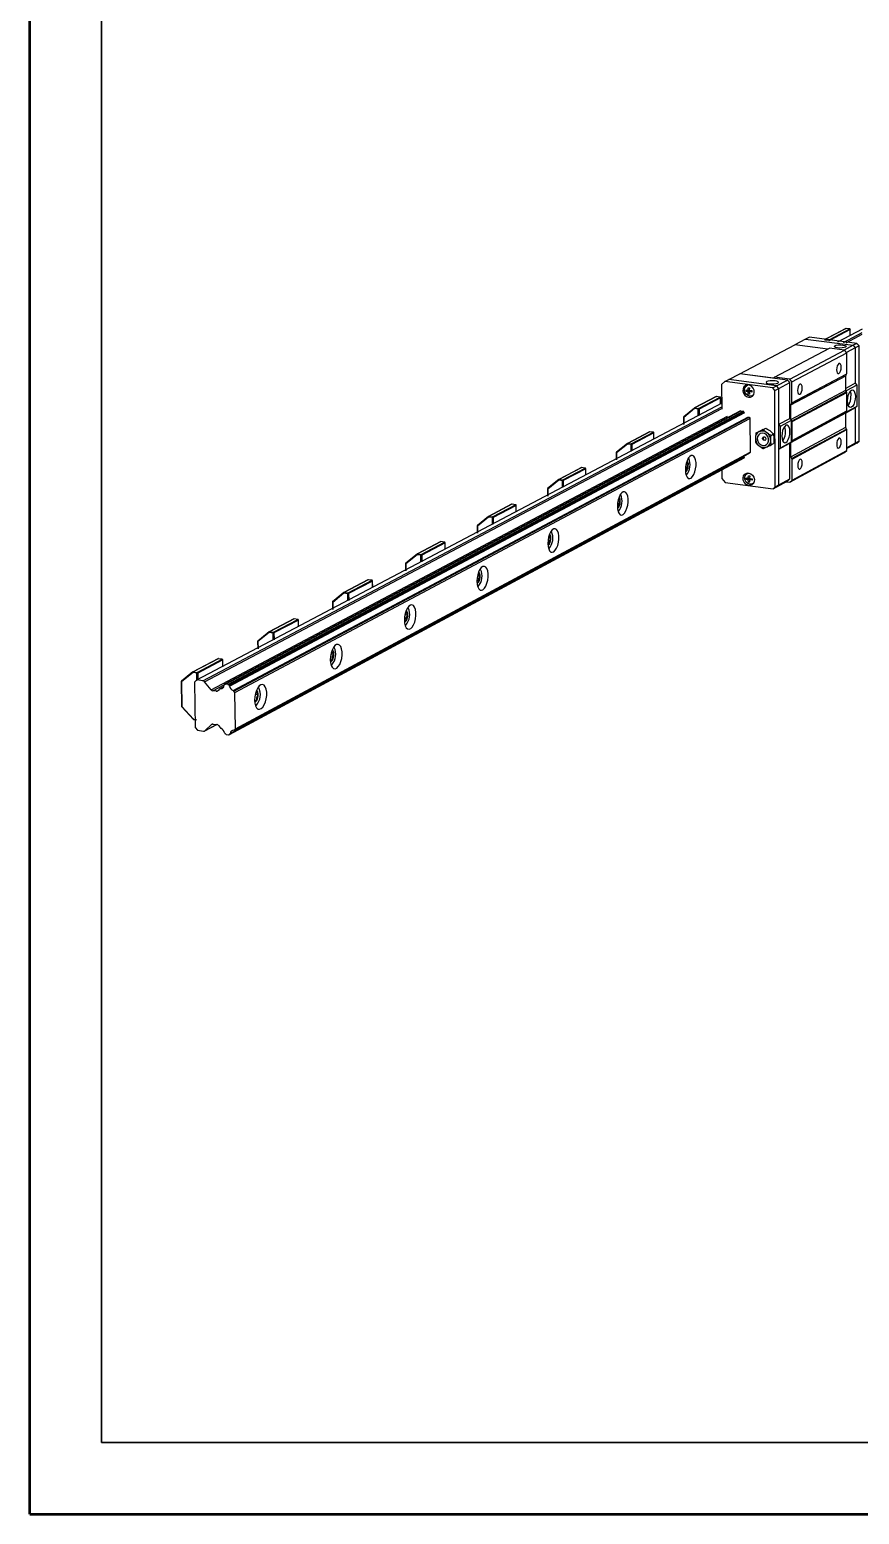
# Model space of a CAD drawing. Header units: millimetres. Extents: x 0 to 279, y 0 to 216.
# Drawn here: x 0 to 73.3, y 0 to 131.2 of the extents above; entities that cross this region are included whole.
import ezdxf

# ---------------------------------------------------------------- set-up
doc = ezdxf.new("R2010")
doc.units = ezdxf.units.MM
doc.layers.add('PAGE_BORDER', color=7, linetype='Continuous')

msp = doc.modelspace()

# ---------------------------------------------------------------- linework, layer by layer
at = {"color": 7, "linetype": 'Continuous', "lineweight": 50}
for q in [(0, 215.9), (279.4, 0)]:
    msp.add_line((0, 0), q, dxfattribs=at)
at = {"color": 7, "linetype": 'Continuous', "lineweight": 25}
for p, q in [((68.59, 103.85), (67.64, 103.35)), ((68.92, 104.03), (68.59, 103.85)), ((68.59, 103.85), (72.79, 103.31)), ((73.12, 103.48), (68.92, 104.03)), ((70.31, 103.83), (70.25, 103.77)), ((72.15, 104.79), (70.32, 103.83)), ((70.63, 103.73), (70.32, 103.77)), ((72.18, 104.8), (70.34, 103.84)), ((70.34, 103.84), (70.66, 103.8)), ((70.66, 103.8), (72.49, 104.76)), ((72.54, 104.7), (70.71, 103.74)), ((71.45, 103.62), (73.61, 104.76)), ((72.5, 104.76), (72.18, 104.8)), ((72.49, 104.76), (72.18, 104.8)), ((72.54, 104.16), (72.54, 104.71)), ((62.76, 100.8), (67.64, 103.35)), ((65.84, 100.5), (70.69, 103.06)), ((67.19, 100.32), (72.03, 102.88)), ((67.38, 100.09), (72.22, 102.65)), ((70.54, 102.97), (67.64, 103.35)), ((72.03, 102.88), (70.69, 103.06)), ((72.79, 103.31), (71.99, 102.88)), ((72.22, 102.65), (72.03, 102.88)), ((72.98, 103.08), (72.21, 102.67)), ((72.22, 100.8), (72.22, 102.65)), ((73.12, 103.48), (72.79, 103.31)), ((72.79, 103.31), (72.98, 103.08)), ((73.31, 103.25), (72.98, 103.08)), ((72.98, 103.08), (72.98, 99.95)), ((73.31, 103.25), (73.12, 103.48)), ((73.31, 94.84), (73.31, 103.25)), ((61.45, 100.11), (61.16, 99.83)), ((61.16, 99.83), (61.17, 97.67)), ((61.45, 100.11), (61.79, 100.29)), ((65.69, 99.55), (61.45, 100.11)), ((61.79, 100.29), (62.76, 100.8)), ((66.03, 99.73), (61.79, 100.29)), ((65.74, 100.41), (62.76, 100.8)), ((67, 100.24), (62.76, 100.8)), ((63.43, 99.8), (63.34, 99.73)), ((65.69, 99.55), (66.03, 99.73)), ((65.84, 100.5), (65.74, 100.41)), ((67.19, 100.32), (65.84, 100.5)), ((66.03, 99.73), (67, 100.24)), ((66.22, 99.5), (66.03, 99.73)), ((66.22, 99.5), (67.19, 100.01)), ((67.19, 100.01), (67, 100.24)), ((67.38, 100.09), (67.19, 100.32)), ((67.19, 96.85), (67.19, 100.01)), ((67.29, 98.04), (72.13, 100.62)), ((67.35, 98.18), (72.18, 100.76)), ((67.38, 98.22), (72.22, 100.8)), ((67.38, 98.22), (67.38, 100.09)), ((72.13, 99.35), (72.13, 100.62)), ((72.98, 99.95), (72.13, 99.5)), ((73.11, 99.79), (72.17, 99.28)), ((72.18, 100.76), (72.22, 100.8)), ((72.98, 99.95), (73.11, 99.79)), ((73.11, 99.79), (73.11, 97.9)), ((60.69, 98.77), (58.78, 97.77)), ((60.71, 98.77), (58.81, 97.77)), ((59.13, 97.73), (61.03, 98.73)), ((61.08, 98.67), (59.17, 97.67)), ((61.03, 98.73), (60.71, 98.77)), ((61.04, 98.73), (60.72, 98.77)), ((61.09, 98.12), (61.09, 98.68)), ((63.32, 99.37), (63.5, 99.32)), ((63.32, 99.25), (63.32, 99.37)), ((63.32, 99.25), (63.44, 99.31)), ((63.64, 99.29), (63.44, 99.31)), ((63.5, 99.32), (63.64, 99.4)), ((63.5, 99.21), (63.64, 99.29)), ((63.52, 99), (63.5, 99.21)), ((63.52, 99), (63.62, 99.05)), ((63.63, 99.55), (63.6, 99.31)), ((63.6, 99.19), (63.75, 99.27)), ((63.84, 99.18), (63.6, 99.19)), ((63.64, 99.21), (63.64, 99.29)), ((63.84, 99.26), (63.75, 99.27)), ((63.83, 98.82), (63.93, 98.83)), ((63.84, 99.3), (63.84, 99.18)), ((63.84, 98.83), (63.95, 98.87)), ((65.88, 99.32), (65.69, 99.55)), ((65.88, 99.32), (66.22, 99.5)), ((65.9, 90.8), (65.88, 99.32)), ((66.22, 96.34), (66.22, 99.5)), ((66.23, 90.98), (66.22, 99.5)), ((67.29, 96.76), (72.13, 99.35)), ((67.35, 96.61), (72.18, 99.2)), ((67.39, 96.56), (72.22, 99.15)), ((72.13, 99.33), (72.17, 99.28)), ((72.17, 99.28), (72.17, 99.22)), ((72.22, 99.15), (72.18, 99.2)), ((72.22, 97.51), (72.22, 99.15)), ((14.77, 73.74), (61.2, 98.22)), ((62.84, 97.52), (17.25, 73.36)), ((17.63, 73.25), (63.19, 97.42)), ((58.77, 97.76), (57.81, 96.98)), ((58.78, 97.71), (57.82, 96.93)), ((59.1, 97.66), (58.78, 97.71)), ((58.81, 97.77), (59.13, 97.73)), ((62.86, 97.53), (63.12, 97.5)), ((62.86, 97.53), (62.86, 97.53)), ((63.12, 97.5), (63.13, 97.49)), ((67.29, 96.76), (67.29, 98.04)), ((67.29, 94.72), (72.13, 97.33)), ((67.35, 98.18), (67.38, 98.22)), ((67.35, 94.86), (72.19, 97.47)), ((67.39, 94.9), (72.22, 97.51)), ((72.98, 97.78), (72.13, 97.32)), ((72.17, 97.39), (72.13, 97.36)), ((72.13, 96.06), (72.13, 97.33)), ((73.11, 97.9), (72.17, 97.39)), ((72.17, 97.45), (72.17, 97.39)), ((72.19, 97.47), (72.22, 97.51)), ((73.11, 97.9), (72.98, 97.78)), ((72.98, 97.78), (72.98, 94.66)), ((17.99, 72.79), (63.53, 97)), ((18.06, 72.73), (63.6, 96.95)), ((18.14, 72.63), (63.67, 96.85)), ((57.79, 96.94), (57.79, 96.32)), ((61.82, 96.96), (61.86, 96.96)), ((63.58, 96.96), (63.59, 96.96)), ((63.59, 96.96), (63.67, 96.86)), ((63.67, 96.86), (63.68, 93.83)), ((64.41, 95.65), (64.78, 95.83)), ((64.85, 95.86), (64.49, 95.67)), ((64.85, 95.86), (65.08, 95.98)), ((66.22, 96.34), (67.19, 96.85)), ((66.36, 96.17), (66.22, 96.34)), ((66.36, 96.17), (67.33, 96.69)), ((66.36, 94.26), (66.36, 96.17)), ((67.33, 96.69), (67.19, 96.85)), ((67.29, 93.45), (72.13, 96.06)), ((67.33, 94.78), (67.33, 96.69)), ((67.39, 96.56), (67.35, 96.61)), ((67.35, 93.29), (72.19, 95.91)), ((67.39, 94.9), (67.39, 96.56)), ((67.39, 93.24), (72.22, 95.86)), ((72.22, 95.86), (72.19, 95.91)), ((72.22, 94.02), (72.22, 95.86)), ((52.83, 94.63), (51.86, 93.85)), ((52.84, 94.58), (51.87, 93.8)), ((54.78, 95.66), (52.84, 94.64)), ((53.16, 94.53), (52.84, 94.58)), ((54.81, 95.67), (52.86, 94.64)), ((52.86, 94.64), (53.18, 94.6)), ((53.18, 94.6), (55.13, 95.62)), ((55.18, 95.57), (53.23, 94.54)), ((55.13, 95.62), (54.81, 95.67)), ((55.14, 95.63), (54.82, 95.67)), ((55.18, 95), (55.18, 95.57)), ((64.18, 95.53), (64.15, 95.09)), ((64.18, 95.53), (64.41, 95.65)), ((65.53, 94.51), (65.5, 94.91)), ((65.53, 95.35), (65.76, 95.47)), ((65.53, 94.51), (65.76, 94.63)), ((65.76, 95.47), (65.79, 95.07)), ((66.23, 94.14), (67.2, 94.66)), ((66.36, 94.26), (67.33, 94.78)), ((67.2, 94.66), (67.33, 94.78)), ((67.2, 91.51), (67.2, 94.66)), ((67.29, 93.45), (67.29, 94.72)), ((67.35, 94.86), (67.39, 94.9)), ((72.98, 94.66), (72.23, 94.25)), ((72.79, 94.48), (72.24, 94.18)), ((72.98, 94.66), (72.79, 94.48)), ((73.12, 94.66), (72.79, 94.48)), ((73.31, 94.84), (72.98, 94.66)), ((73.12, 94.66), (73.31, 94.84)), ((17.64, 68.9), (63.16, 93.36)), ((17.69, 68.94), (63.2, 93.4)), ((18.07, 69.31), (63.57, 93.75)), ((18.1, 69.34), (63.64, 93.8)), ((18.18, 69.41), (63.68, 93.85)), ((51.84, 93.81), (51.84, 93.18)), ((58.26, 93.32), (58.25, 93.33)), ((63.6, 93.76), (63.59, 93.76)), ((63.68, 93.83), (63.6, 93.76)), ((64.86, 94.18), (65.16, 94.33)), ((66.23, 94.14), (66.36, 94.26)), ((66.23, 90.98), (66.23, 94.14)), ((67.2, 91.2), (72.03, 93.84)), ((67.39, 93.24), (67.35, 93.29)), ((67.39, 91.38), (72.22, 94.02)), ((67.39, 91.38), (67.39, 93.24)), ((72.03, 93.84), (72.22, 94.02)), ((48.75, 92.49), (46.77, 91.45)), ((48.78, 92.5), (46.79, 91.45)), ((47.12, 91.41), (49.1, 92.45)), ((49.15, 92.39), (47.17, 91.35)), ((49.1, 92.45), (48.78, 92.5)), ((49.11, 92.45), (48.79, 92.5)), ((49.16, 91.83), (49.16, 92.4)), ((58, 92.27), (58.11, 92.25)), ((58.05, 92.76), (58.22, 92.73)), ((58.05, 91.85), (58.06, 91.86)), ((61.18, 92.23), (61.18, 91.54)), ((63.45, 92.02), (63.36, 91.95)), ((45.76, 90.61), (45.77, 89.98)), ((46.76, 91.44), (45.78, 90.65)), ((46.77, 91.39), (45.79, 90.6)), ((47.09, 91.34), (46.77, 91.39)), ((46.79, 91.45), (47.12, 91.41)), ((61.18, 91.54), (61.47, 91.19)), ((61.47, 91.19), (65.71, 90.62)), ((63.34, 91.59), (63.51, 91.54)), ((63.34, 91.47), (63.34, 91.59)), ((63.34, 91.47), (63.46, 91.54)), ((63.66, 91.51), (63.46, 91.54)), ((63.51, 91.54), (63.66, 91.62)), ((63.51, 91.43), (63.66, 91.51)), ((63.54, 91.22), (63.51, 91.43)), ((63.54, 91.22), (63.64, 91.28)), ((63.65, 91.77), (63.62, 91.53)), ((63.62, 91.41), (63.77, 91.49)), ((63.85, 91.4), (63.62, 91.41)), ((63.66, 91.43), (63.66, 91.51)), ((63.86, 91.48), (63.77, 91.49)), ((63.85, 91.52), (63.85, 91.4)), ((63.86, 91.05), (63.97, 91.09)), ((65.71, 90.62), (65.9, 90.8)), ((65.71, 90.62), (66.05, 90.8)), ((65.9, 90.8), (66.23, 90.98)), ((66.05, 90.8), (67.01, 91.33)), ((66.05, 90.8), (66.23, 90.98)), ((66.23, 90.98), (67.2, 91.51)), ((66.87, 91.25), (67.2, 91.2)), ((67.01, 91.33), (67.2, 91.51)), ((67.2, 91.2), (67.39, 91.38)), ((42.6, 89.26), (40.57, 88.19)), ((42.63, 89.26), (40.6, 88.19)), ((40.92, 88.15), (42.95, 89.22)), ((42.96, 89.22), (42.63, 89.26)), ((42.95, 89.22), (42.63, 89.26)), ((52.04, 89.55), (52.21, 89.53)), ((52.25, 90.12), (52.24, 90.13)), ((40.56, 88.18), (39.58, 87.39)), ((40.57, 88.13), (39.59, 87.33)), ((40.9, 88.08), (40.57, 88.13)), ((40.6, 88.19), (40.92, 88.15)), ((43, 89.16), (40.97, 88.09)), ((43.01, 88.58), (43.01, 89.16)), ((51.99, 89.06), (52.1, 89.04)), ((52.04, 88.63), (52.05, 88.64)), ((39.56, 87.35), (39.56, 86.71)), ((46.12, 86.85), (46.11, 86.86)), ((36.32, 85.95), (34.24, 84.86)), ((36.34, 85.96), (34.27, 84.87)), ((34.6, 84.82), (36.67, 85.91)), ((36.72, 85.85), (34.65, 84.76)), ((36.67, 85.91), (36.34, 85.96)), ((36.68, 85.91), (36.35, 85.96)), ((36.73, 85.27), (36.73, 85.86)), ((45.85, 85.78), (45.96, 85.76)), ((45.9, 86.28), (46.08, 86.25)), ((45.9, 85.35), (45.92, 85.36)), ((33.23, 84.01), (33.23, 83.37)), ((34.24, 84.86), (33.25, 84.06)), ((34.25, 84.8), (33.26, 84)), ((34.57, 84.75), (34.25, 84.8)), ((34.27, 84.87), (34.6, 84.82)), ((39.63, 82.93), (39.82, 82.91)), ((39.86, 83.51), (39.85, 83.52)), ((27.78, 81.46), (26.78, 80.65)), ((27.78, 81.4), (26.79, 80.59)), ((29.9, 82.58), (27.78, 81.46)), ((28.11, 81.35), (27.78, 81.4)), ((29.92, 82.58), (27.81, 81.47)), ((27.81, 81.47), (28.14, 81.42)), ((28.14, 81.42), (30.26, 82.54)), ((30.31, 82.47), (28.19, 81.36)), ((30.26, 82.54), (29.92, 82.58)), ((30.26, 82.54), (29.93, 82.58)), ((30.32, 81.89), (30.31, 82.48)), ((39.58, 82.43), (39.7, 82.41)), ((39.64, 81.99), (39.65, 82)), ((26.76, 80.61), (26.76, 79.95)), ((33.46, 80.1), (33.45, 80.12)), ((23.34, 79.13), (21.18, 77.99)), ((23.37, 79.14), (21.21, 78)), ((21.54, 77.95), (23.7, 79.09)), ((23.75, 79.03), (21.59, 77.89)), ((23.7, 79.09), (23.37, 79.14)), ((23.71, 79.09), (23.38, 79.14)), ((23.77, 78.44), (23.76, 79.03)), ((33.18, 79.01), (33.3, 78.99)), ((33.23, 79.52), (33.42, 79.49)), ((21.17, 77.99), (20.17, 77.17)), ((21.18, 77.93), (20.18, 77.12)), ((21.52, 77.88), (21.18, 77.93)), ((21.21, 78), (21.54, 77.95)), ((33.24, 78.56), (33.25, 78.58)), ((20.15, 77.13), (20.16, 76.47)), ((26.93, 76.61), (26.92, 76.63)), ((16.64, 75.61), (14.44, 74.45)), ((16.67, 75.61), (14.46, 74.45)), ((14.8, 74.4), (17.01, 75.56)), ((17.06, 75.5), (14.85, 74.34)), ((17.01, 75.56), (16.67, 75.61)), ((17.02, 75.57), (16.68, 75.61)), ((17.07, 74.91), (17.07, 75.51)), ((26.64, 75.51), (26.76, 75.5)), ((26.7, 76.03), (26.89, 76)), ((26.7, 75.06), (26.72, 75.08)), ((13.4, 73.58), (13.43, 71.41)), ((14.43, 74.44), (13.42, 73.62)), ((14.44, 74.38), (13.43, 73.56)), ((13.43, 73.56), (13.46, 71.39)), ((14.77, 74.33), (14.44, 74.38)), ((14.46, 74.45), (14.8, 74.4)), ((14.77, 73.74), (14.57, 73.54)), ((14.57, 73.54), (14.62, 69.54)), ((15.31, 73.66), (14.77, 73.74)), ((16.03, 72.86), (15.45, 73.57)), ((16.5, 72.73), (16.18, 72.78)), ((16.79, 72.92), (16.64, 72.78)), ((17.16, 73.13), (16.82, 72.95)), ((16.86, 72.96), (17.15, 73.11)), ((17.24, 73.35), (17.2, 73.32)), ((17.52, 73.34), (17.31, 73.37)), ((17.63, 73.25), (17.6, 73.3)), ((18.14, 72.63), (18.06, 72.73)), ((18.18, 69.41), (18.14, 72.63)), ((20.02, 72.47), (20.21, 72.44)), ((20.25, 73.05), (20.24, 73.08)), ((13.44, 71.37), (14.48, 70.25)), ((13.46, 71.39), (14.49, 70.28)), ((19.96, 71.94), (20.09, 71.92)), ((20.02, 71.49), (20.04, 71.5)), ((14.52, 70.24), (14.75, 70.2)), ((14.62, 69.54), (14.83, 69.29)), ((15.48, 69.23), (16.61, 69.84)), ((15.51, 69.26), (16.08, 69.8)), ((16.22, 69.84), (16.54, 69.79)), ((16.68, 69.71), (16.84, 69.52)), ((14.83, 69.29), (15.37, 69.21)), ((17.26, 69), (17.3, 68.96)), ((17.37, 68.92), (17.58, 68.89)), ((17.66, 68.91), (17.69, 68.94)), ((18.1, 69.34), (18.18, 69.41))]:
    msp.add_line(p, q, dxfattribs=at)
at = {"color": 8, "linetype": 'Continuous', "lineweight": 25}
for p, q in [((70.32, 103.77), (70.31, 103.77)), ((70.63, 103.72), (70.63, 103.73)), ((70.71, 103.74), (70.71, 103.71)), ((71.95, 103.56), (73.6, 104.43)), ((72.18, 103.53), (73.6, 104.28)), ((72.54, 104.15), (72.54, 104.7)), ((61.08, 98.11), (61.08, 98.67)), ((15.31, 73.66), (61.17, 97.87)), ((15.45, 73.57), (61.17, 97.71)), ((17.31, 73.37), (62.89, 97.53)), ((17.52, 73.34), (63.09, 97.5)), ((17.6, 73.3), (63.16, 97.46)), ((17.66, 73.19), (63.22, 97.36)), ((59.1, 97.07), (59.1, 97.66)), ((59.17, 97.67), (59.18, 97.11)), ((16.03, 72.86), (61.68, 97.04)), ((16.18, 72.78), (61.82, 96.96)), ((57.82, 96.93), (57.82, 96.34)), ((53.16, 93.93), (53.16, 94.53)), ((53.23, 94.54), (53.23, 93.97)), ((55.18, 95), (55.18, 95.57)), ((17.66, 68.91), (63.17, 93.37)), ((17.72, 69), (63.23, 93.45)), ((51.87, 93.8), (51.87, 93.2)), ((49.15, 91.82), (49.15, 92.39)), ((45.79, 90.6), (45.8, 89.99)), ((47.1, 90.74), (47.09, 91.34)), ((47.17, 91.35), (47.17, 90.78)), ((40.9, 87.47), (40.9, 88.08)), ((40.97, 88.09), (40.98, 87.51)), ((43, 88.58), (43, 89.16)), ((39.59, 87.33), (39.59, 86.72)), ((36.72, 85.27), (36.72, 85.85)), ((33.26, 84), (33.26, 83.38)), ((34.58, 84.14), (34.57, 84.75)), ((34.65, 84.76), (34.66, 84.18)), ((28.12, 80.73), (28.11, 81.35)), ((28.19, 81.36), (28.2, 80.77)), ((30.31, 81.89), (30.31, 82.47)), ((26.79, 80.59), (26.79, 79.97)), ((23.76, 78.43), (23.75, 79.03)), ((21.52, 77.25), (21.52, 77.88)), ((21.59, 77.89), (21.6, 77.29)), ((20.18, 77.12), (20.19, 76.49)), ((17.07, 74.9), (17.06, 75.5)), ((14.78, 73.65), (14.77, 74.33)), ((14.85, 74.34), (14.86, 73.72)), ((16.5, 72.73), (16.77, 72.87)), ((14.49, 70.28), (14.75, 70.24)), ((15.51, 69.26), (16.6, 69.84)), ((16.08, 69.8), (16.16, 69.84))]:
    msp.add_line(p, q, dxfattribs=at)
at = {"color": 8, "linetype": 'Continuous', "lineweight": 25, "flags": 128}
for points in [[(70.31, 103.83), (70.31, 103.82), (70.31, 103.82), (70.31, 103.81), (70.31, 103.81), (70.31, 103.8), (70.31, 103.79), (70.32, 103.78), (70.32, 103.77)], [(72.18, 104.8), (72.18, 104.8), (72.18, 104.8)], [(72.5, 104.76), (72.49, 104.76), (72.49, 104.76)], [(60.72, 98.77), (60.72, 98.77), (60.71, 98.77)], [(61.04, 98.73), (61.04, 98.73), (61.03, 98.73)], [(58.77, 97.76), (58.77, 97.76), (58.77, 97.75), (58.77, 97.75), (58.77, 97.74), (58.77, 97.73), (58.77, 97.72), (58.78, 97.71), (58.78, 97.71)], [(57.79, 96.94), (57.79, 96.94), (57.79, 96.94), (57.8, 96.93), (57.8, 96.93), (57.81, 96.93), (57.82, 96.93)], [(57.81, 96.98), (57.81, 96.98), (57.81, 96.98), (57.8, 96.97), (57.8, 96.96), (57.81, 96.96), (57.81, 96.95), (57.81, 96.94), (57.82, 96.93)], [(52.83, 94.63), (52.83, 94.63), (52.82, 94.63), (52.82, 94.62), (52.82, 94.61), (52.82, 94.6), (52.83, 94.6), (52.83, 94.59), (52.84, 94.58)], [(54.82, 95.67), (54.81, 95.67), (54.81, 95.67)], [(55.14, 95.63), (55.13, 95.63), (55.13, 95.62)], [(51.84, 93.81), (51.84, 93.81), (51.84, 93.8), (51.84, 93.8), (51.85, 93.8), (51.86, 93.8), (51.87, 93.8)], [(51.86, 93.85), (51.86, 93.85), (51.85, 93.84), (51.85, 93.84), (51.85, 93.83), (51.85, 93.82), (51.86, 93.81), (51.86, 93.8), (51.87, 93.8)], [(48.79, 92.5), (48.78, 92.5), (48.78, 92.5)], [(49.11, 92.45), (49.11, 92.45), (49.1, 92.45)], [(45.76, 90.61), (45.76, 90.61), (45.76, 90.61), (45.77, 90.6), (45.77, 90.6), (45.78, 90.6), (45.79, 90.6)], [(45.78, 90.65), (45.78, 90.65), (45.78, 90.65), (45.78, 90.64), (45.78, 90.63), (45.78, 90.62), (45.78, 90.62), (45.79, 90.61), (45.79, 90.6)], [(46.76, 91.44), (46.76, 91.44), (46.75, 91.44), (46.75, 91.43), (46.75, 91.42), (46.75, 91.41), (46.76, 91.4), (46.76, 91.39), (46.77, 91.39)], [(42.63, 89.26), (42.63, 89.26), (42.63, 89.26)], [(42.96, 89.22), (42.96, 89.22), (42.95, 89.22)], [(40.56, 88.18), (40.56, 88.18), (40.56, 88.18), (40.56, 88.17), (40.56, 88.16), (40.56, 88.15), (40.56, 88.15), (40.57, 88.14), (40.57, 88.13)], [(39.56, 87.35), (39.56, 87.34), (39.56, 87.34), (39.57, 87.34), (39.57, 87.34), (39.58, 87.33), (39.59, 87.33)], [(39.58, 87.39), (39.58, 87.39), (39.57, 87.38), (39.57, 87.38), (39.57, 87.37), (39.57, 87.36), (39.58, 87.35), (39.58, 87.34), (39.59, 87.33)], [(36.35, 85.96), (36.35, 85.96), (36.34, 85.96)], [(36.68, 85.91), (36.67, 85.91), (36.67, 85.91)], [(33.23, 84.01), (33.23, 84.01), (33.23, 84.01), (33.23, 84), (33.24, 84), (33.25, 84), (33.26, 84)], [(33.25, 84.06), (33.24, 84.05), (33.24, 84.05), (33.24, 84.04), (33.24, 84.03), (33.24, 84.03), (33.24, 84.02), (33.25, 84.01), (33.26, 84)], [(34.24, 84.86), (34.23, 84.86), (34.23, 84.85), (34.23, 84.84), (34.23, 84.84), (34.23, 84.83), (34.23, 84.82), (34.24, 84.81), (34.25, 84.8)], [(27.78, 81.46), (27.77, 81.46), (27.77, 81.45), (27.77, 81.45), (27.77, 81.44), (27.77, 81.43), (27.77, 81.42), (27.78, 81.41), (27.78, 81.4)], [(29.93, 82.58), (29.93, 82.58), (29.92, 82.58)], [(30.26, 82.54), (30.26, 82.54), (30.26, 82.54)], [(26.76, 80.61), (26.76, 80.61), (26.76, 80.6), (26.76, 80.6), (26.77, 80.6), (26.78, 80.6), (26.79, 80.59)], [(26.78, 80.65), (26.78, 80.65), (26.77, 80.64), (26.77, 80.64), (26.77, 80.63), (26.77, 80.62), (26.78, 80.61), (26.78, 80.6), (26.79, 80.59)], [(23.38, 79.14), (23.38, 79.14), (23.37, 79.14)], [(23.71, 79.09), (23.71, 79.09), (23.7, 79.09)], [(21.17, 77.99), (21.17, 77.99), (21.17, 77.98), (21.17, 77.97), (21.17, 77.97), (21.17, 77.96), (21.17, 77.95), (21.18, 77.94), (21.18, 77.93)], [(20.15, 77.13), (20.15, 77.13), (20.15, 77.12), (20.16, 77.12), (20.16, 77.12), (20.17, 77.12), (20.18, 77.12)], [(20.17, 77.17), (20.17, 77.17), (20.16, 77.17), (20.16, 77.16), (20.16, 77.15), (20.16, 77.14), (20.17, 77.13), (20.17, 77.12), (20.18, 77.12)], [(16.68, 75.61), (16.68, 75.61), (16.67, 75.61)], [(17.02, 75.57), (17.01, 75.57), (17.01, 75.56)], [(13.4, 73.58), (13.4, 73.57), (13.4, 73.57), (13.4, 73.57), (13.41, 73.56), (13.42, 73.56), (13.43, 73.56)], [(13.42, 73.62), (13.42, 73.62), (13.41, 73.61), (13.41, 73.61), (13.41, 73.6), (13.41, 73.59), (13.42, 73.58), (13.42, 73.57), (13.43, 73.56)], [(14.43, 74.44), (14.43, 74.44), (14.42, 74.43), (14.42, 74.43), (14.42, 74.42), (14.42, 74.41), (14.43, 74.4), (14.43, 74.39), (14.44, 74.38)], [(13.43, 71.41), (13.43, 71.41), (13.43, 71.4), (13.43, 71.4), (13.44, 71.4), (13.45, 71.4), (13.46, 71.39)], [(13.44, 71.37), (13.44, 71.37), (13.44, 71.37), (13.44, 71.38), (13.45, 71.38), (13.45, 71.39), (13.46, 71.39)], [(14.48, 70.25), (14.48, 70.25), (14.48, 70.26), (14.48, 70.26), (14.48, 70.26), (14.49, 70.27), (14.49, 70.28)], [(14.52, 70.24), (14.51, 70.24), (14.51, 70.24), (14.5, 70.24), (14.5, 70.25), (14.5, 70.26), (14.5, 70.27), (14.49, 70.28)]]:
    msp.add_lwpolyline(points, dxfattribs=at)
at = {"color": 7, "linetype": 'Continuous', "lineweight": 25, "flags": 128}
for points in [[(71.88, 103.33), (72.05, 103.3), (72.15, 103.25), (72.18, 103.2), (72.12, 103.14), (72, 103.1), (71.81, 103.07), (71.61, 103.06), (71.41, 103.08), (71.24, 103.11), (71.14, 103.16), (71.11, 103.21), (71.17, 103.27), (71.29, 103.31), (71.47, 103.34), (71.68, 103.34), (71.88, 103.33)], [(71.33, 101.15), (71.35, 100.99), (71.39, 100.87), (71.46, 100.81), (71.53, 100.82), (71.61, 100.89), (71.67, 101.02), (71.72, 101.19), (71.73, 101.36), (71.72, 101.52), (71.67, 101.64), (71.61, 101.69), (71.53, 101.69), (71.46, 101.61), (71.39, 101.49), (71.35, 101.32), (71.33, 101.15)], [(63.55, 98.71), (63.73, 98.73), (63.89, 98.81), (64, 98.96), (64.05, 99.14), (64.03, 99.34), (63.95, 99.53), (63.81, 99.69), (63.64, 99.78), (63.45, 99.81), (63.28, 99.76), (63.14, 99.64), (63.06, 99.47), (63.04, 99.27), (63.09, 99.07), (63.21, 98.9), (63.37, 98.77), (63.55, 98.71)], [(63.96, 98.9), (63.83, 98.83), (63.65, 98.81), (63.47, 98.87), (63.32, 99), (63.22, 99.18), (63.19, 99.37), (63.22, 99.56), (63.32, 99.71), (63.47, 99.8), (63.5, 99.81)], [(63.38, 99.78), (63.35, 99.75), (63.31, 99.7)], [(65.4, 99.91), (65.6, 99.89), (65.81, 99.9), (66, 99.93), (66.12, 99.97), (66.18, 100.03), (66.16, 100.08), (66.05, 100.13), (65.89, 100.16), (65.68, 100.18), (65.47, 100.17), (65.29, 100.14), (65.16, 100.1), (65.11, 100.04), (65.13, 99.99), (65.23, 99.94), (65.4, 99.91)], [(67.88, 99.31), (67.9, 99.15), (67.94, 99.04), (68.01, 98.98), (68.08, 98.98), (68.16, 99.06), (68.23, 99.19), (68.27, 99.35), (68.28, 99.53), (68.27, 99.69), (68.23, 99.8), (68.16, 99.86), (68.08, 99.86), (68, 99.78), (67.94, 99.65), (67.89, 99.49), (67.88, 99.31)], [(72.99, 98.78), (72.97, 98.54), (72.92, 98.3), (72.84, 98.09), (72.75, 97.94), (72.64, 97.84), (72.53, 97.82), (72.44, 97.87), (72.36, 98), (72.31, 98.18), (72.29, 98.4), (72.31, 98.65), (72.36, 98.88), (72.44, 99.09), (72.53, 99.25), (72.64, 99.34), (72.75, 99.36), (72.84, 99.31), (72.92, 99.18), (72.97, 99), (72.99, 98.78)], [(72.54, 99.23), (72.59, 99.05), (72.6, 98.83)], [(66.49, 95.29), (66.51, 95.06), (66.56, 94.88), (66.64, 94.75), (66.74, 94.7), (66.85, 94.72), (66.96, 94.82), (67.05, 94.98), (67.13, 95.19), (67.18, 95.42), (67.2, 95.67), (67.18, 95.89), (67.13, 96.08), (67.05, 96.2), (66.95, 96.26), (66.84, 96.24), (66.74, 96.14), (66.64, 95.98), (66.56, 95.77), (66.51, 95.53), (66.49, 95.29)], [(67.29, 96.74), (67.29, 96.74), (67.29, 96.76)], [(67.35, 96.61), (67.33, 96.62), (67.33, 96.63)], [(65.26, 94.67), (65.32, 94.85), (65.32, 95.05), (65.25, 95.24), (65.12, 95.41), (64.95, 95.51), (64.76, 95.55), (64.58, 95.51), (64.44, 95.41), (64.35, 95.24), (64.32, 95.05), (64.36, 94.85), (64.46, 94.67), (64.61, 94.53), (64.79, 94.46), (64.98, 94.46), (65.14, 94.53), (65.26, 94.67)], [(65.05, 94.96), (65.02, 94.92), (64.97, 94.9), (64.91, 94.91), (64.86, 94.93), (64.82, 94.98), (64.79, 95.04), (64.79, 95.1), (64.81, 95.15), (64.84, 95.19), (64.89, 95.21), (64.95, 95.21), (65, 95.18), (65.04, 95.14), (65.07, 95.08), (65.07, 95.02), (65.05, 94.96)], [(67.29, 94.72), (67.29, 94.75), (67.29, 94.75)], [(67.33, 94.84), (67.34, 94.85), (67.35, 94.86)], [(71.34, 94.56), (71.35, 94.4), (71.39, 94.29), (71.46, 94.23), (71.54, 94.24), (71.61, 94.31), (71.68, 94.44), (71.72, 94.6), (71.74, 94.78), (71.72, 94.93), (71.68, 95.05), (71.61, 95.11), (71.54, 95.1), (71.46, 95.02), (71.39, 94.9), (71.35, 94.73), (71.34, 94.56)], [(57.97, 92.3), (57.98, 92.04), (58.04, 91.82), (58.12, 91.65), (58.22, 91.55), (58.35, 91.53), (58.47, 91.58), (58.6, 91.7), (58.71, 91.89), (58.8, 92.12), (58.87, 92.39), (58.9, 92.67), (58.9, 92.94), (58.87, 93.18), (58.8, 93.37), (58.71, 93.51), (58.59, 93.57), (58.47, 93.56), (58.34, 93.47), (58.22, 93.32), (58.11, 93.11), (58.03, 92.85), (57.98, 92.58), (57.97, 92.3)], [(67.89, 92.69), (67.9, 92.53), (67.95, 92.41), (68.01, 92.35), (68.09, 92.36), (68.17, 92.44), (68.23, 92.57), (68.28, 92.73), (68.29, 92.91), (68.28, 93.06), (68.23, 93.18), (68.17, 93.24), (68.09, 93.23), (68.01, 93.16), (67.95, 93.03), (67.9, 92.86), (67.89, 92.69)], [(63.56, 92.02), (63.75, 91.96), (63.9, 91.83), (64.02, 91.66), (64.07, 91.46), (64.05, 91.26), (63.97, 91.1), (63.83, 90.98), (63.66, 90.93), (63.47, 90.96), (63.3, 91.05), (63.16, 91.2), (63.08, 91.39), (63.06, 91.6), (63.11, 91.78), (63.22, 91.93), (63.38, 92.01), (63.56, 92.02)], [(63.98, 91.12), (63.85, 91.05), (63.67, 91.03), (63.49, 91.1), (63.34, 91.22), (63.24, 91.4), (63.2, 91.6), (63.24, 91.78), (63.34, 91.93), (63.49, 92.02), (63.52, 92.02)], [(63.32, 91.89), (63.32, 91.89), (63.41, 92.02)], [(63.93, 91.05), (63.86, 91.04), (63.85, 91.04)], [(51.95, 89.08), (51.97, 88.82), (52.02, 88.6), (52.1, 88.43), (52.21, 88.33), (52.34, 88.31), (52.47, 88.36), (52.59, 88.48), (52.71, 88.67), (52.8, 88.91), (52.87, 89.18), (52.91, 89.46), (52.9, 89.73), (52.87, 89.97), (52.8, 90.17), (52.7, 90.31), (52.58, 90.37), (52.46, 90.36), (52.33, 90.27), (52.2, 90.11), (52.1, 89.9), (52.02, 89.64), (51.96, 89.36), (51.95, 89.08)], [(45.8, 85.8), (45.82, 85.53), (45.88, 85.31), (45.96, 85.14), (46.07, 85.04), (46.2, 85.02), (46.33, 85.07), (46.46, 85.19), (46.58, 85.39), (46.68, 85.63), (46.75, 85.9), (46.78, 86.18), (46.78, 86.46), (46.74, 86.7), (46.67, 86.9), (46.57, 87.04), (46.45, 87.1), (46.32, 87.09), (46.19, 87), (46.06, 86.84), (45.95, 86.62), (45.87, 86.36), (45.82, 86.08), (45.8, 85.8)], [(39.53, 82.45), (39.55, 82.18), (39.61, 81.95), (39.69, 81.78), (39.81, 81.68), (39.94, 81.66), (40.07, 81.71), (40.21, 81.84), (40.33, 82.03), (40.42, 82.28), (40.49, 82.55), (40.53, 82.84), (40.53, 83.12), (40.49, 83.37), (40.41, 83.57), (40.31, 83.7), (40.19, 83.77), (40.06, 83.75), (39.92, 83.66), (39.79, 83.5), (39.68, 83.28), (39.6, 83.02), (39.55, 82.73), (39.53, 82.45)], [(33.12, 79.02), (33.14, 78.75), (33.2, 78.52), (33.29, 78.35), (33.41, 78.25), (33.54, 78.23), (33.68, 78.28), (33.81, 78.41), (33.94, 78.61), (34.04, 78.85), (34.11, 79.13), (34.14, 79.42), (34.14, 79.7), (34.1, 79.96), (34.02, 80.16), (33.92, 80.3), (33.79, 80.36), (33.66, 80.34), (33.52, 80.25), (33.39, 80.09), (33.28, 79.86), (33.19, 79.6), (33.14, 79.31), (33.12, 79.02)], [(26.57, 75.52), (26.6, 75.25), (26.66, 75.02), (26.75, 74.85), (26.87, 74.75), (27, 74.72), (27.14, 74.78), (27.28, 74.91), (27.41, 75.11), (27.51, 75.36), (27.58, 75.64), (27.62, 75.94), (27.61, 76.22), (27.57, 76.47), (27.49, 76.68), (27.39, 76.81), (27.26, 76.88), (27.12, 76.86), (26.98, 76.77), (26.85, 76.6), (26.73, 76.37), (26.64, 76.1), (26.59, 75.81), (26.57, 75.52)], [(19.88, 71.94), (19.91, 71.67), (19.97, 71.44), (20.06, 71.27), (20.18, 71.16), (20.32, 71.14), (20.47, 71.2), (20.61, 71.33), (20.74, 71.54), (20.84, 71.79), (20.91, 72.07), (20.95, 72.37), (20.95, 72.66), (20.9, 72.91), (20.82, 73.12), (20.72, 73.26), (20.58, 73.32), (20.44, 73.3), (20.3, 73.2), (20.16, 73.04), (20.04, 72.81), (19.95, 72.53), (19.9, 72.24), (19.88, 71.94)]]:
    msp.add_lwpolyline(points, dxfattribs=at)
at = {"color": 7, "linetype": 'Continuous', "lineweight": 25}
for centre, radius, start, end in [((70.34, 103.79), 0.0528, 119.1962, 128.2556), ((70.4, 103.78), 0.0779, 133.9374, 185.2922), ((70.71, 103.74), 0.078, 133.9577, 185.2872), ((70.66, 103.88), 0.145, 260.8311, 289.2689), ((70.65, 103.74), 0.0575, 359.5229, 79.8064), ((72.18, 104.75), 0.0527, 82.3921, 119.195), ((72.48, 104.7), 0.0573, 359.4997, 79.8485), ((72.49, 104.71), 0.0526, 359.8535, 82.4168), ((72.32, 100.63), 0.188, 133.9917, 181.2979), ((60.71, 98.72), 0.0538, 82.3587, 119.1925), ((61.02, 98.67), 0.0586, 359.645, 79.5846), ((61.03, 98.68), 0.0536, 359.8908, 82.3919), ((72.37, 99.35), 0.242, 180.4892, 220.3081), ((71.14, 98.78), 1.46, 327.5383, 1.6694), ((58.81, 97.72), 0.0539, 119.1931, 128.2636), ((58.86, 97.71), 0.0791, 133.4701, 185.3308), ((59.18, 97.67), 0.0792, 133.4905, 185.3258), ((59.13, 97.81), 0.147, 260.7665, 289.5201), ((59.12, 97.67), 0.0589, 359.6692, 79.5406), ((67.48, 98.05), 0.189, 134.0546, 181.3882), ((72.32, 97.34), 0.187, 133.9294, 181.3053), ((57.84, 96.94), 0.0538, 128.2481, 179.8614), ((65.38, 95.67), 1.44, 326.5789, 18.0871), ((72.37, 96.07), 0.242, 180.5001, 220.3076), ((52.86, 94.59), 0.0545, 119.1915, 128.2674), ((52.92, 94.59), 0.0797, 133.2324, 185.349), ((53.24, 94.54), 0.0798, 133.2529, 185.344), ((53.18, 94.68), 0.148, 260.7341, 289.6481), ((53.17, 94.54), 0.0596, 359.7448, 79.4034), ((54.81, 95.61), 0.0544, 82.3427, 119.1913), ((55.12, 95.57), 0.0594, 359.7201, 79.4483), ((55.13, 95.57), 0.0542, 359.9092, 82.3804), ((64.78, 95.12), 0.632, 117.904, 182.3271), ((65.01, 95.1), 0.859, 180.6213, 232.7024), ((64.75, 95.08), 0.649, 50.7517, 114.0694), ((64.99, 95.09), 0.16, 132.3872, 285.2858), ((64.64, 94.9), 0.859, 0.6036, 52.7165), ((64.87, 94.88), 0.632, 297.8611, 2.3095), ((51.89, 93.81), 0.0543, 128.2492, 179.8744), ((56.98, 92.75), 1.4, 320.4765, 24.0734), ((64.9, 94.92), 0.649, 230.7387, 294.0273), ((67.54, 93.45), 0.244, 180.5739, 220.2836), ((48.78, 92.44), 0.0549, 82.327, 119.1901), ((49.09, 92.39), 0.0601, 359.7969, 79.3091), ((49.1, 92.4), 0.0547, 359.9274, 82.3696), ((57.81, 92.41), 0.334, 306.1474, 332.8968), ((57.21, 92.72), 1.01, 332.6389, 0.8546), ((57.72, 92.78), 0.506, 354.9857, 34.7939), ((45.82, 90.61), 0.0549, 128.2499, 179.887), ((46.79, 91.4), 0.0551, 119.1898, 128.2711), ((46.85, 91.39), 0.0804, 132.992, 185.3663), ((47.17, 91.35), 0.0804, 133.0125, 185.3613), ((47.12, 91.49), 0.149, 260.7015, 289.7778), ((47.11, 91.35), 0.0604, 359.8222, 79.2632), ((42.63, 89.21), 0.0555, 82.3118, 119.1888), ((42.94, 89.16), 0.0609, 359.8755, 79.1667), ((42.95, 89.16), 0.0553, 359.9454, 82.3596), ((50.97, 89.54), 1.4, 320.2095, 24.2811), ((51.2, 89.51), 1.01, 332.4642, 0.9152), ((51.71, 89.57), 0.503, 354.9712, 35.5288), ((40.6, 88.14), 0.0557, 119.1881, 128.2746), ((40.65, 88.13), 0.081, 132.7487, 185.3828), ((40.98, 88.09), 0.081, 132.7694, 185.3778), ((40.92, 88.23), 0.15, 260.6689, 289.9092), ((40.91, 88.09), 0.0611, 359.9014, 79.1198), ((51.8, 89.2), 0.339, 305.616, 332.7579), ((39.61, 87.35), 0.0555, 128.2503, 179.8989), ((44.84, 86.26), 1.41, 319.9378, 24.492), ((36.34, 85.9), 0.0562, 82.297, 119.1877), ((36.66, 85.85), 0.0617, 359.9559, 79.0212), ((36.67, 85.86), 0.0559, 359.9632, 82.3503), ((45.66, 85.92), 0.344, 305.0859, 332.6155), ((45.06, 86.23), 1.02, 332.2864, 0.9766), ((45.58, 86.29), 0.5, 354.9576, 36.2802), ((33.28, 84.01), 0.0561, 128.2504, 179.9103), ((34.33, 84.81), 0.0817, 132.5027, 185.3984), ((34.27, 84.81), 0.0563, 119.1864, 128.2779), ((34.66, 84.76), 0.0817, 132.5233, 185.3935), ((34.6, 84.9), 0.151, 260.6363, 290.0423), ((34.59, 84.76), 0.0619, 359.9824, 78.9732), ((38.58, 82.92), 1.41, 319.6612, 24.7062), ((38.8, 82.89), 1.02, 332.1055, 1.039), ((39.32, 82.95), 0.497, 354.9453, 37.0487), ((27.87, 81.41), 0.0824, 132.2537, 185.413), ((27.81, 81.42), 0.057, 119.1846, 128.2811), ((28.2, 81.36), 0.0824, 132.2744, 185.4081), ((28.14, 81.5), 0.152, 260.6035, 290.1772), ((28.13, 81.36), 0.0627, 0.0654, 78.8232), ((29.93, 82.53), 0.0568, 82.2828, 119.1865), ((30.26, 82.48), 0.0565, 359.9808, 82.3418), ((30.24, 82.47), 0.0625, 0.0382, 78.8724), ((39.39, 82.57), 0.349, 304.5575, 332.4693), ((26.81, 80.61), 0.0567, 128.25, 179.9211), ((32.18, 79.5), 1.41, 319.3795, 24.9237), ((23.37, 79.08), 0.0574, 82.269, 119.1853), ((23.69, 79.03), 0.0633, 0.1225, 78.7201), ((23.7, 79.03), 0.0571, 359.998, 82.3342), ((32.99, 79.16), 0.354, 304.0309, 332.3194), ((32.4, 79.47), 1.02, 331.9214, 1.1022), ((32.93, 79.54), 0.495, 354.9344, 37.8345), ((21.21, 77.94), 0.0576, 119.1828, 128.284), ((21.26, 77.94), 0.0831, 132.0018, 185.4266), ((21.6, 77.89), 0.0831, 132.0226, 185.4218), ((21.54, 78.03), 0.153, 260.5707, 290.3139), ((21.53, 77.89), 0.0635, 0.1503, 78.6699), ((20.21, 77.13), 0.0573, 128.2492, 179.9313), ((25.64, 76.01), 1.42, 319.0928, 25.1447), ((26.4, 76.05), 0.492, 354.925, 38.6382), ((16.67, 75.56), 0.0581, 82.2558, 119.1842), ((16.99, 75.5), 0.0641, 0.2088, 78.5643), ((17.01, 75.51), 0.0577, 0.0151, 82.3275), ((26.45, 75.66), 0.36, 303.5064, 332.1656), ((25.86, 75.98), 1.03, 331.734, 1.1663), ((13.45, 73.58), 0.058, 128.2479, 179.9408), ((14.46, 74.4), 0.0583, 119.1809, 128.2868), ((14.52, 74.39), 0.0838, 131.7469, 185.4393), ((14.86, 74.34), 0.0838, 131.7677, 185.4345), ((14.8, 74.48), 0.154, 260.5379, 290.4525), ((14.79, 74.34), 0.0644, 0.2373, 78.5129), ((15.27, 73.43), 0.235, 38.2563, 80.3757), ((16.22, 73.01), 0.235, 218.2603, 260.363), ((16.52, 72.9), 0.169, 260.8361, 313.5467), ((16.86, 72.87), 0.0834, 91.2699, 147.2513), ((16.83, 73.3), 0.35, 274.677, 353.0741), ((17.27, 73.25), 0.0956, 134.7236, 171.3904), ((17.29, 73.29), 0.0846, 80.8556, 133.5477), ((17.5, 73.22), 0.117, 38.2711, 80.3848), ((17.53, 73.16), 0.137, 10.892, 40.9959), ((18.18, 73.28), 0.527, 190.2228, 248.5311), ((17.95, 72.67), 0.126, 29.0685, 70.9482), ((18.97, 72.44), 1.42, 318.8008, 25.3693), ((19.76, 72.49), 0.449, 353.6022, 46.2504), ((19.18, 72.42), 1.03, 331.5433, 1.2313), ((13.49, 71.41), 0.0577, 179.9765, 223.2686), ((19.76, 72.1), 0.366, 302.9843, 332.008), ((14.52, 70.29), 0.058, 223.2832, 262.2516), ((16.19, 69.67), 0.169, 80.7532, 133.4804), ((16.5, 69.56), 0.235, 38.2576, 80.299), ((15.4, 69.38), 0.168, 260.7342, 313.4799), ((16.95, 69.58), 0.126, 208.9855, 251.1475), ((16.71, 68.97), 0.527, 10.0215, 68.7146), ((17.37, 69.09), 0.137, 190.6888, 219.3808), ((17.39, 69.04), 0.118, 218.2613, 260.2861), ((17.6, 68.97), 0.0844, 260.7341, 313.4265), ((17.62, 69.01), 0.0943, 312.4401, 351.1996), ((18.06, 68.95), 0.348, 94.8386, 172.7348), ((18.03, 69.38), 0.0833, 271.4924, 327.0564)]:
    msp.add_arc(centre, radius, start, end, dxfattribs=at)
at = {"color": 8, "linetype": 'Continuous', "lineweight": 25}
for centre, radius, start, end in [((70.34, 103.8), 0.0408, 82.0151, 119.4299), ((72.17, 104.76), 0.041, 82.1726, 119.304), ((72.53, 104.71), 0.00769, 285.6129, 349.0943), ((60.71, 98.73), 0.0414, 81.9835, 119.2943), ((61.08, 98.68), 0.00833, 286.1355, 347.7096), ((58.8, 97.73), 0.0412, 81.8172, 119.4273), ((52.86, 94.6), 0.0414, 81.7145, 119.4259), ((54.8, 95.63), 0.0416, 81.8853, 119.2892), ((55.17, 95.57), 0.00868, 286.3948, 347.02), ((48.77, 92.46), 0.0418, 81.7846, 119.2839), ((49.15, 92.4), 0.00904, 286.6527, 346.3324), ((46.79, 91.41), 0.0416, 81.609, 119.4244), ((42.62, 89.22), 0.042, 81.6812, 119.2784), ((40.59, 88.15), 0.0418, 81.5008, 119.4228), ((43, 89.17), 0.00943, 286.909, 345.647), ((36.34, 85.91), 0.0422, 81.5751, 119.2726), ((36.72, 85.86), 0.00983, 287.1636, 344.9639), ((34.27, 84.83), 0.042, 81.3896, 119.4211), ((27.8, 81.43), 0.0422, 81.2754, 119.4192), ((29.92, 82.54), 0.0424, 81.4662, 119.2665), ((30.3, 82.48), 0.0103, 287.4163, 344.2833), ((23.36, 79.09), 0.0426, 81.3542, 119.2602), ((23.75, 79.04), 0.0107, 287.6671, 343.6053), ((21.2, 77.96), 0.0424, 81.158, 119.4173), ((16.67, 75.57), 0.0428, 81.2392, 119.2536), ((17.06, 75.51), 0.0112, 287.9158, 342.93), ((14.46, 74.41), 0.0425, 81.0373, 119.4152)]:
    msp.add_arc(centre, radius, start, end, dxfattribs=at)
at = {"color": 7, "linetype": 'Continuous', "lineweight": 25}
for points, knots in [([(63.5, 99.21), (63.46, 99.22), (63.39, 99.23), (63.34, 99.24), (63.32, 99.25)], [0, 0, 0, 0, 0.595367, 1, 1, 1, 1]), ([(63.5, 99.32), (63.5, 99.37), (63.5, 99.45), (63.52, 99.53), (63.52, 99.56)], [0, 0, 0, 0, 0.595367, 1, 1, 1, 1]), ([(63.6, 99.31), (63.65, 99.31), (63.72, 99.3), (63.8, 99.3), (63.84, 99.3)], [0, 0, 0, 0, 0.595367, 1, 1, 1, 1]), ([(63.6, 99.19), (63.61, 99.15), (63.61, 99.08), (63.63, 99.01), (63.63, 98.99)], [0, 0, 0, 0, 0.595367, 1, 1, 1, 1]), ([(64.78, 95.83), (64.79, 95.83), (64.9, 95.89), (64.99, 95.94), (65.08, 95.98)], [0, 0, 0, 0, 0.070174, 1, 1, 1, 1]), ([(65.16, 95.58), (65.14, 95.6), (65.02, 95.69), (64.93, 95.78), (64.85, 95.86)], [0, 0, 0, 0, 0.227426, 1, 1, 1, 1]), ([(65.08, 95.98), (65.18, 95.92), (65.31, 95.85), (65.43, 95.76), (65.45, 95.74)], [0, 0, 0, 0, 0.772574, 1, 1, 1, 1]), ([(64.15, 95.09), (64.15, 95.08), (64.15, 94.94), (64.17, 94.81), (64.18, 94.69)], [0, 0, 0, 0, 0.070174, 1, 1, 1, 1]), ([(64.49, 95.67), (64.48, 95.67), (64.36, 95.62), (64.27, 95.57), (64.18, 95.53)], [0, 0, 0, 0, 0.070174, 1, 1, 1, 1]), ([(64.18, 94.69), (64.25, 94.62), (64.35, 94.52), (64.46, 94.44), (64.49, 94.42)], [0, 0, 0, 0, 0.772574, 1, 1, 1, 1]), ([(65.53, 95.35), (65.5, 95.36), (65.37, 95.43), (65.26, 95.52), (65.16, 95.58)], [0, 0, 0, 0, 0.205365, 1, 1, 1, 1]), ([(65.16, 94.33), (65.17, 94.33), (65.29, 94.39), (65.41, 94.45), (65.53, 94.51)], [0, 0, 0, 0, 0.070174, 1, 1, 1, 1]), ([(65.45, 95.74), (65.54, 95.67), (65.65, 95.58), (65.74, 95.49), (65.76, 95.47)], [0, 0, 0, 0, 0.794635, 1, 1, 1, 1]), ([(65.5, 94.91), (65.5, 94.92), (65.5, 95.06), (65.51, 95.21), (65.53, 95.35)], [0, 0, 0, 0, 0.070174, 1, 1, 1, 1]), ([(65.79, 95.07), (65.79, 95.06), (65.79, 94.91), (65.78, 94.77), (65.76, 94.63)], [0, 0, 0, 0, 0.070174, 1, 1, 1, 1]), ([(64.49, 94.42), (64.58, 94.35), (64.7, 94.27), (64.83, 94.19), (64.86, 94.18)], [0, 0, 0, 0, 0.794635, 1, 1, 1, 1]), ([(58, 92.23), (58.01, 92.23), (58.04, 92.24), (58.09, 92.25), (58.11, 92.25)], [0, 0, 0, 0, 0.461872, 1, 1, 1, 1]), ([(58.11, 92.25), (58.1, 92.33), (58.08, 92.45), (58.14, 92.62), (58.2, 92.7), (58.22, 92.73)], [0, 0, 0, 0, 0.439122, 0.751371, 1, 1, 1, 1]), ([(58.22, 92.73), (58.18, 92.79), (58.11, 92.87), (58.1, 92.95), (58.1, 92.98)], [0, 0, 0, 0, 0.671208, 1, 1, 1, 1]), ([(63.51, 91.43), (63.47, 91.44), (63.41, 91.45), (63.36, 91.46), (63.34, 91.47)], [0, 0, 0, 0, 0.595367, 1, 1, 1, 1]), ([(63.51, 91.54), (63.52, 91.59), (63.52, 91.67), (63.53, 91.75), (63.54, 91.78)], [0, 0, 0, 0, 0.595367, 1, 1, 1, 1]), ([(63.62, 91.53), (63.67, 91.53), (63.74, 91.52), (63.82, 91.52), (63.85, 91.52)], [0, 0, 0, 0, 0.595367, 1, 1, 1, 1]), ([(63.62, 91.41), (63.62, 91.37), (63.63, 91.3), (63.64, 91.23), (63.65, 91.21)], [0, 0, 0, 0, 0.595367, 1, 1, 1, 1]), ([(52.1, 89.04), (52.09, 89.11), (52.07, 89.24), (52.13, 89.41), (52.19, 89.49), (52.21, 89.53)], [0, 0, 0, 0, 0.439122, 0.751371, 1, 1, 1, 1]), ([(52.21, 89.53), (52.17, 89.58), (52.1, 89.67), (52.09, 89.75), (52.09, 89.77)], [0, 0, 0, 0, 0.665078, 1, 1, 1, 1]), ([(51.99, 89.01), (52, 89.02), (52.03, 89.03), (52.08, 89.04), (52.1, 89.04)], [0, 0, 0, 0, 0.471572, 1, 1, 1, 1]), ([(45.85, 85.73), (45.86, 85.74), (45.9, 85.75), (45.94, 85.76), (45.96, 85.76)], [0, 0, 0, 0, 0.480946, 1, 1, 1, 1]), ([(45.96, 85.76), (45.95, 85.83), (45.94, 85.96), (46, 86.13), (46.05, 86.21), (46.08, 86.25)], [0, 0, 0, 0, 0.439122, 0.751371, 1, 1, 1, 1]), ([(46.08, 86.25), (46.03, 86.31), (45.96, 86.39), (45.95, 86.47), (45.95, 86.5)], [0, 0, 0, 0, 0.6590673, 1, 1, 1, 1]), ([(39.82, 82.91), (39.77, 82.96), (39.7, 83.05), (39.69, 83.13), (39.68, 83.16)], [0, 0, 0, 0, 0.6531713, 1, 1, 1, 1]), ([(39.7, 82.41), (39.69, 82.49), (39.67, 82.61), (39.73, 82.79), (39.79, 82.87), (39.82, 82.91)], [0, 0, 0, 0, 0.439122, 0.751371, 1, 1, 1, 1]), ([(39.58, 82.38), (39.6, 82.38), (39.63, 82.4), (39.68, 82.41), (39.7, 82.41)], [0, 0, 0, 0, 0.490011, 1, 1, 1, 1]), ([(33.18, 78.96), (33.2, 78.96), (33.23, 78.98), (33.28, 78.99), (33.3, 78.99)], [0, 0, 0, 0, 0.498782, 1, 1, 1, 1]), ([(33.42, 79.49), (33.37, 79.55), (33.3, 79.64), (33.29, 79.72), (33.28, 79.75)], [0, 0, 0, 0, 0.647387, 1, 1, 1, 1]), ([(33.3, 78.99), (33.29, 79.07), (33.27, 79.2), (33.34, 79.37), (33.4, 79.45), (33.42, 79.49)], [0, 0, 0, 0, 0.439122, 0.751371, 1, 1, 1, 1]), ([(26.89, 76), (26.84, 76.06), (26.76, 76.15), (26.75, 76.24), (26.75, 76.27)], [0, 0, 0, 0, 0.641712, 1, 1, 1, 1]), ([(26.64, 75.46), (26.66, 75.47), (26.69, 75.48), (26.74, 75.49), (26.76, 75.5)], [0, 0, 0, 0, 0.507273, 1, 1, 1, 1]), ([(26.76, 75.5), (26.75, 75.57), (26.74, 75.7), (26.8, 75.88), (26.86, 75.97), (26.89, 76)], [0, 0, 0, 0, 0.439122, 0.751371, 1, 1, 1, 1]), ([(20.21, 72.44), (20.16, 72.5), (20.08, 72.59), (20.07, 72.67), (20.07, 72.71)], [0, 0, 0, 0, 0.636141, 1, 1, 1, 1]), ([(20.09, 71.92), (20.08, 72), (20.06, 72.13), (20.12, 72.31), (20.18, 72.4), (20.21, 72.44)], [0, 0, 0, 0, 0.439122, 0.751371, 1, 1, 1, 1]), ([(19.96, 71.89), (19.98, 71.89), (20.01, 71.91), (20.06, 71.92), (20.09, 71.92)], [0, 0, 0, 0, 0.515497, 1, 1, 1, 1])]:
    msp.add_open_spline(points, degree=3, knots=knots, dxfattribs=at)
for points in [[(63.52, 99.56), (63.54, 99.56), (63.57, 99.55), (63.61, 99.55), (63.63, 99.55)], [(63.63, 98.99), (63.61, 98.99), (63.58, 98.99), (63.54, 99), (63.52, 99)], [(63.54, 91.78), (63.56, 91.78), (63.59, 91.77), (63.63, 91.77), (63.65, 91.77)], [(63.65, 91.21), (63.63, 91.21), (63.59, 91.21), (63.56, 91.22), (63.54, 91.22)]]:
    msp.add_open_spline(points, degree=3, dxfattribs=at)
at = {"layer": 'PAGE_BORDER', "lineweight": 35}
for q in [(6.35, 209.55), (273.05, 6.35)]:
    msp.add_line((6.35, 6.35), q, dxfattribs=at)

doc.saveas('drawing.dxf')
